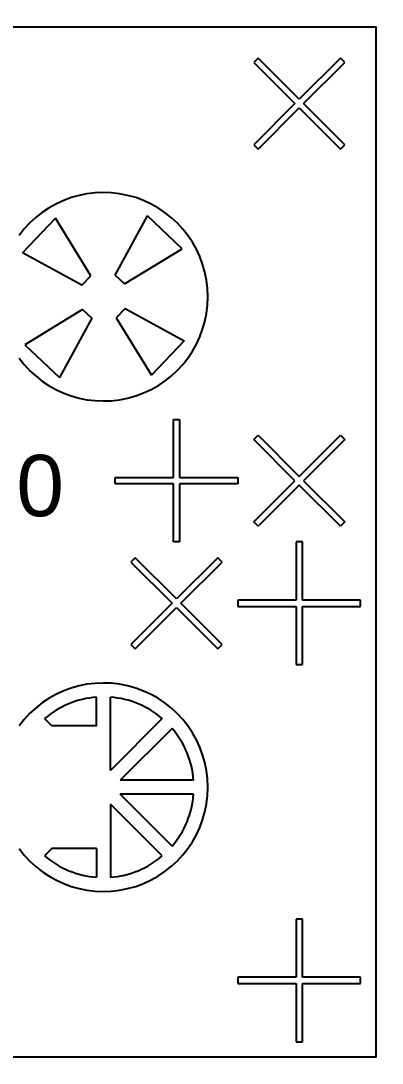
# Model space of a CAD drawing. Header units: inches. Extents: x -271009 to 5700, y -37000 to 38138.
# Drawn here: x -139152 to -136165, y 8628 to 17255 of the extents above; entities that cross this region are included whole.
import ezdxf

# ---------------------------------------------------------------- set-up
doc = ezdxf.new("R2010")
doc.units = ezdxf.units.IN
doc.header["$MEASUREMENT"] = 0
doc.styles.get("Standard").update_dxf_attribs({"font": 'arial.ttf'})

msp = doc.modelspace()

# ---------------------------------------------------------------- linework, layer by layer
for p, q in [((-137191, 16946.7), (-137226.9, 16910.8)), ((-137226.9, 16910.8), (-136886, 16569.9)), ((-136850.1, 16605.8), (-137191, 16946.7)), ((-136509.2, 16946.7), (-136850.1, 16605.8)), ((-136814.2, 16569.9), (-136473.3, 16910.8)), ((-136473.3, 16910.8), (-136509.2, 16946.7)), ((-136886, 16569.9), (-137226.9, 16229)), ((-136473.3, 16229), (-136814.2, 16569.9)), ((-137191, 16193.1), (-136850.1, 16534)), ((-136850.1, 16534), (-136509.2, 16193.1)), ((-137226.9, 16229), (-137191, 16193.1)), ((-136509.2, 16193.1), (-136473.3, 16229)), ((-139137.5, 15335.5), (-138865.9, 15620.9)), ((-138574.9, 15144.5), (-138865.9, 15620.9)), ((-138371.9, 15149.5), (-138104.8, 15639.7)), ((-137819.4, 15368.1), (-138104.8, 15639.7)), ((-138295.8, 15077.1), (-137819.4, 15368.1)), ((-138647.3, 15068.4), (-139137.5, 15335.5)), ((-138647.3, 15068.4), (-138574.9, 15144.5)), ((-138295.8, 15077.1), (-138371.9, 15149.5)), ((-138642.3, 14865.4), (-139118.7, 14574.4)), ((-138642.3, 14865.4), (-138566.2, 14793)), ((-138290.8, 14874.1), (-138363.2, 14798)), ((-138290.8, 14874.1), (-137800.6, 14607)), ((-138566.2, 14793), (-138833.3, 14302.8)), ((-138363.2, 14798), (-138072.2, 14321.6)), ((-137800.6, 14607), (-138072.2, 14321.6)), ((-139118.7, 14574.4), (-138833.3, 14302.8)), ((-137890.5, 13474.1), (-137890.5, 13956.3)), ((-137890.5, 13956.3), (-137839.7, 13956.3)), ((-137839.7, 13956.3), (-137839.7, 13474.1)), ((-137226.9, 13789.7), (-137191, 13825.5)), ((-137191, 13825.5), (-136850.1, 13484.6)), ((-136850.1, 13484.6), (-136509.2, 13825.5)), ((-136509.2, 13825.5), (-136473.3, 13789.7)), ((-136886, 13448.8), (-137226.9, 13789.7)), ((-136473.3, 13789.7), (-136814.2, 13448.8)), ((-138372.6, 13423.4), (-138372.6, 13474.1)), ((-138372.6, 13474.1), (-137890.5, 13474.1)), ((-137839.7, 13474.1), (-137357.6, 13474.1)), ((-137357.6, 13474.1), (-137357.6, 13423.4)), ((-137890.5, 13423.4), (-138372.6, 13423.4)), ((-137890.5, 12941.3), (-137890.5, 13423.4)), ((-137357.6, 13423.4), (-137839.7, 13423.4)), ((-137839.7, 13423.4), (-137839.7, 12941.3)), ((-137226.9, 13107.8), (-136886, 13448.8)), ((-136850.1, 13412.9), (-137191, 13072)), ((-136509.2, 13072), (-136850.1, 13412.9)), ((-136814.2, 13448.8), (-136473.3, 13107.8)), ((-137191, 13072), (-137226.9, 13107.8)), ((-136473.3, 13107.8), (-136509.2, 13072)), ((-137839.7, 12941.3), (-137890.5, 12941.3)), ((-136824.8, 12941.3), (-136875.5, 12941.3)), ((-136875.5, 12941.3), (-136875.5, 12459.1)), ((-136824.8, 12459.1), (-136824.8, 12941.3)), ((-138206, 12810.5), (-138241.9, 12774.7)), ((-138241.9, 12774.7), (-137901, 12433.8)), ((-137865.1, 12469.6), (-138206, 12810.5)), ((-137524.2, 12810.5), (-137865.1, 12469.6)), ((-137829.2, 12433.8), (-137488.3, 12774.7)), ((-137488.3, 12774.7), (-137524.2, 12810.5)), ((-137901, 12433.8), (-138241.9, 12092.8)), ((-137488.3, 12092.8), (-137829.2, 12433.8)), ((-137357.6, 12459.1), (-137357.6, 12408.4)), ((-136875.5, 12459.1), (-137357.6, 12459.1)), ((-136342.6, 12459.1), (-136824.8, 12459.1)), ((-136342.6, 12408.4), (-136342.6, 12459.1)), ((-138206, 12057), (-137865.1, 12397.9)), ((-137865.1, 12397.9), (-137524.2, 12057)), ((-137357.6, 12408.4), (-136875.5, 12408.4)), ((-136875.5, 12408.4), (-136875.5, 11926.3)), ((-136824.8, 11926.3), (-136824.8, 12408.4)), ((-136824.8, 12408.4), (-136342.6, 12408.4)), ((-138241.9, 12092.8), (-138206, 12057)), ((-137524.2, 12057), (-137488.3, 12092.8)), ((-136875.5, 11926.3), (-136824.8, 11926.3)), ((-138526.6, 11418.8), (-138526.6, 11656.8)), ((-138411.5, 11050.1), (-138411.5, 11656.8)), ((-138895.2, 11418.8), (-138955.5, 11479.1)), ((-137982.6, 11479.1), (-138411.5, 11050.1)), ((-138526.6, 11418.8), (-138895.2, 11418.8)), ((-137901.2, 11397.7), (-138330.2, 10968.8)), ((-137723.5, 10968.8), (-138330.2, 10968.8)), ((-137723.5, 10853.7), (-138330.2, 10853.7)), ((-137901.2, 10424.8), (-138330.2, 10853.7)), ((-138411.5, 10772.4), (-138411.5, 10165.7)), ((-137982.6, 10343.4), (-138411.5, 10772.4)), ((-138895.2, 10403.8), (-138955.5, 10343.4)), ((-138526.6, 10403.8), (-138895.2, 10403.8)), ((-138526.6, 10403.8), (-138526.6, 10165.7)), ((-136824.8, 9820.1), (-136875.5, 9820.1)), ((-136875.5, 9820.1), (-136875.5, 9338)), ((-136824.8, 9338), (-136824.8, 9820.1)), ((-137357.6, 9338), (-137357.6, 9287.3)), ((-136875.5, 9338), (-137357.6, 9338)), ((-136342.6, 9338), (-136824.8, 9338)), ((-136342.6, 9287.3), (-136342.6, 9338)), ((-137357.6, 9287.3), (-136875.5, 9287.3)), ((-136875.5, 9287.3), (-136875.5, 8805.1)), ((-136824.8, 8805.1), (-136824.8, 9287.3)), ((-136824.8, 9287.3), (-136342.6, 9287.3)), ((-136875.5, 8805.1), (-136824.8, 8805.1))]:
    msp.add_line(p, q)
msp.add_lwpolyline([(-137000, 35000, 6), (-113000, 35000)], format="xyb", close=True)
msp.add_lwpolyline([(-147279.3, 17204.3), (-136215.8, 17204.3), (-136215.8, 8678.3), (-147279.3, 8678.3)], close=True)
for centre, radius, start, end in [((-138469.1, 14971.2), 862.7, 216.03188, 143.96812), ((-138469.1, 10911.3), 862.7, 216.03188, 143.96812), ((-138469.1, 10911.3), 747.7, 94.41173, 130.58827), ((-138469.1, 10911.3), 747.7, 49.41173, 85.58827), ((-138469.1, 10911.3), 747.7, 4.41173, 40.58827), ((-138469.1, 10911.3), 747.7, 319.41173, 355.58827), ((-138469.1, 10911.3), 747.7, 229.41173, 265.58827), ((-138469.1, 10911.3), 747.7, 274.41173, 310.58827)]:
    msp.add_arc(centre, radius, start, end)

# ---------------------------------------------------------------- texts
at = {"insert": (-146274, 13662), "char_height": 507.5, "attachment_point": 1}
msp.add_mtext_dynamic_manual_height_columns('\\A1;\\pxqc;{\\fSwis721 BdOul BT|b0|i0|c0|p82;G60-U(40,60)-G60\\P260 x 9.186}', width=9047.065, gutter_width=1268.8, heights=[1564.1], dxfattribs=at)

doc.saveas('drawing.dxf')
